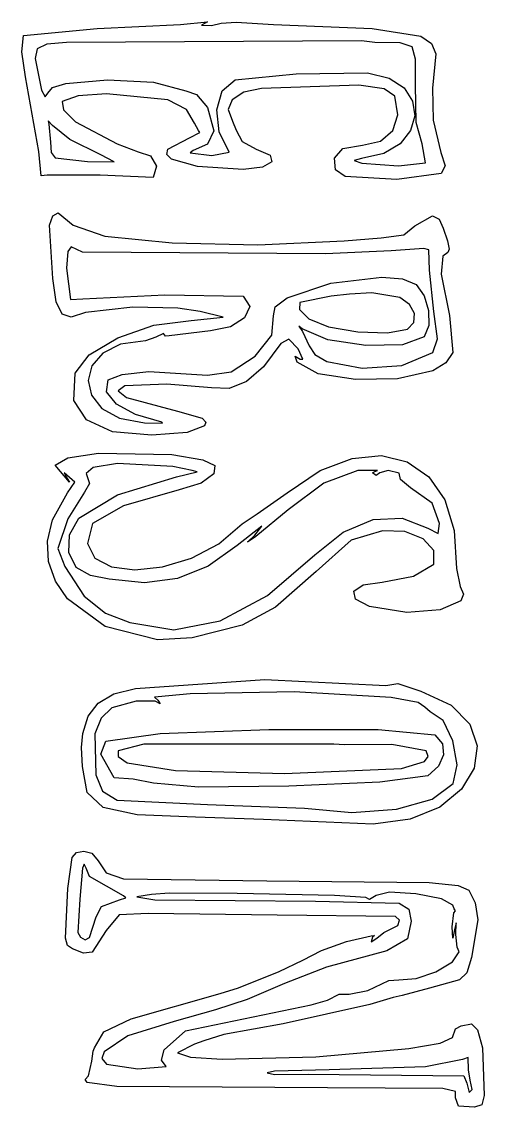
# Model space of a CAD drawing. Header units: centimetres. Extents: x -15 to 4, y -18.3 to 11.
# Drawn here: x -10.891 to -9.525, y 1.219 to 4.421 of the extents above; entities that cross this region are included whole.
import ezdxf

# ---------------------------------------------------------------- set-up
doc = ezdxf.new("R2010")
doc.units = ezdxf.units.CM
doc.header["$MEASUREMENT"] = 0
doc.layers.add('digfab課題 v2_Sketch1', color=7, linetype='Continuous')

msp = doc.modelspace()

# ---------------------------------------------------------------- linework, layer by layer
at = {"layer": 'digfab課題 v2_Sketch1'}
for p, q in [((-10.4223, 4.4133), (-10.342, 4.4213)), ((-10.342, 4.4213), (-10.3491, 4.4168)), ((-10.3015, 4.4166), (-10.2576, 4.4197)), ((-10.2576, 4.4197), (-10.1478, 4.4134)), ((-10.8852, 4.3804), (-10.6675, 4.4008)), ((-10.6675, 4.4008), (-10.4223, 4.4133)), ((-10.3491, 4.4168), (-10.3601, 4.4115)), ((-10.3601, 4.4115), (-10.3308, 4.4098)), ((-10.3308, 4.4098), (-10.3015, 4.4166)), ((-10.1478, 4.4134), (-9.8563, 4.4012)), ((-9.8563, 4.4012), (-9.7121, 4.3784)), ((-10.8906, 4.3328), (-10.8852, 4.3804)), ((-10.8852, 4.3804), (-10.8852, 4.3804)), ((-10.758, 4.3603), (-10.8165, 4.3546)), ((-9.8879, 4.3647), (-10.758, 4.3603)), ((-9.8477, 4.3597), (-9.8879, 4.3647)), ((-9.7732, 4.3585), (-9.8477, 4.3597)), ((-9.738, 4.3472), (-9.7732, 4.3585)), ((-9.7121, 4.3784), (-9.6806, 4.3571)), ((-9.6806, 4.3571), (-9.6682, 4.3261)), ((-10.8794, 4.259), (-10.8906, 4.3328)), ((-10.8449, 4.3417), (-10.8504, 4.3128)), ((-10.8165, 4.3546), (-10.8449, 4.3417)), ((-9.7277, 4.3111), (-9.738, 4.3472)), ((-9.6682, 4.3261), (-9.6778, 4.2257)), ((-10.8504, 4.3128), (-10.8403, 4.259)), ((-9.7282, 4.2352), (-9.7277, 4.3111)), ((-10.2608, 4.2502), (-10.0803, 4.2674)), ((-10.0803, 4.2674), (-9.8702, 4.2704)), ((-9.8702, 4.2704), (-9.8063, 4.2552)), ((-10.8402, 4.0388), (-10.8794, 4.259)), ((-10.8403, 4.259), (-10.8403, 4.259)), ((-10.8403, 4.259), (-10.8317, 4.2197)), ((-10.7994, 4.2269), (-10.7606, 4.239)), ((-10.7606, 4.239), (-10.6378, 4.25)), ((-10.6378, 4.25), (-10.5011, 4.2429)), ((-10.5011, 4.2429), (-10.4061, 4.2169)), ((-10.2985, 4.2175), (-10.2608, 4.2502)), ((-9.8956, 4.2339), (-10.1828, 4.2244)), ((-9.8202, 4.2232), (-9.8956, 4.2339)), ((-9.8063, 4.2552), (-9.762, 4.2259)), ((-9.7264, 4.1235), (-9.7282, 4.2352)), ((-10.8317, 4.2197), (-10.8211, 4.1996)), ((-10.8211, 4.1996), (-10.8139, 4.2107)), ((-10.8139, 4.2107), (-10.7994, 4.2269)), ((-10.724, 4.2024), (-10.7712, 4.1858)), ((-10.6403, 4.209), (-10.724, 4.2024)), ((-10.4589, 4.1908), (-10.6403, 4.209)), ((-10.4061, 4.2169), (-10.3746, 4.2065)), ((-10.3746, 4.2065), (-10.3418, 4.1684)), ((-10.3146, 4.1617), (-10.2985, 4.2175)), ((-10.2352, 4.2132), (-10.2689, 4.1913)), ((-10.1828, 4.2244), (-10.2352, 4.2132)), ((-9.7888, 4.2019), (-9.8202, 4.2232)), ((-9.7801, 4.1464), (-9.7888, 4.2019)), ((-9.762, 4.2259), (-9.7369, 4.187)), ((-9.6778, 4.2257), (-9.6759, 4.1306)), ((-10.7712, 4.1858), (-10.7676, 4.1609)), ((-10.4041, 4.1627), (-10.4589, 4.1908)), ((-10.3418, 4.1684), (-10.3235, 4.0997)), ((-10.2689, 4.1913), (-10.2808, 4.162)), ((-9.7369, 4.187), (-9.7306, 4.1435)), ((-10.7676, 4.1609), (-10.7316, 4.1258)), ((-10.3806, 4.1222), (-10.4041, 4.1627)), ((-10.308, 4.0967), (-10.3146, 4.1617)), ((-10.2808, 4.162), (-10.2683, 4.1283)), ((-9.7954, 4.1004), (-9.7801, 4.1464)), ((-9.7306, 4.1435), (-9.743, 4.1)), ((-10.8121, 4.129), (-10.8107, 4.1188)), ((-10.7996, 4.1148), (-10.8121, 4.129)), ((-10.8107, 4.1188), (-10.8054, 4.0656)), ((-10.749, 4.0739), (-10.7996, 4.1148)), ((-10.7316, 4.1258), (-10.6089, 4.0608)), ((-10.3687, 4.1), (-10.3806, 4.1222)), ((-10.3643, 4.0942), (-10.3687, 4.1)), ((-10.3235, 4.0997), (-10.3421, 4.0596)), ((-10.2683, 4.1283), (-10.2576, 4.1011)), ((-10.2576, 4.1011), (-10.2401, 4.0678)), ((-9.8312, 4.0688), (-9.7954, 4.1004)), ((-9.743, 4.1), (-9.7735, 4.0614)), ((-9.7088, 4.0611), (-9.7264, 4.1235)), ((-9.6759, 4.1306), (-9.6531, 4.0359)), ((-10.6569, 4.0288), (-10.749, 4.0739)), ((-10.459, 4.0453), (-10.3949, 4.0789)), ((-10.3949, 4.0789), (-10.3643, 4.0942)), ((-10.2778, 4.0361), (-10.308, 4.0967)), ((-10.2401, 4.0678), (-10.1986, 4.0454)), ((-9.8843, 4.0568), (-9.8312, 4.0688)), ((-10.8333, 3.9666), (-10.8402, 4.0388)), ((-10.8054, 4.0656), (-10.8054, 4.0656)), ((-10.8054, 4.0656), (-10.8036, 4.0357)), ((-10.8036, 4.0357), (-10.7919, 4.0198)), ((-10.6089, 4.0608), (-10.5467, 4.0376)), ((-10.5467, 4.0376), (-10.5101, 4.0252)), ((-10.4626, 4.0296), (-10.459, 4.0453)), ((-10.3843, 4.0418), (-10.393, 4.0342)), ((-10.3421, 4.0596), (-10.3843, 4.0418)), ((-10.3294, 4.0267), (-10.2778, 4.0361)), ((-10.1986, 4.0454), (-10.157, 4.0275)), ((-9.9675, 4.0184), (-9.9431, 4.047)), ((-9.9431, 4.047), (-9.8843, 4.0568)), ((-9.7735, 4.0614), (-9.8219, 4.0323)), ((-9.6983, 4.0054), (-9.7088, 4.0611)), ((-9.6531, 4.0359), (-9.6408, 3.9962)), ((-10.7919, 4.0198), (-10.6968, 4.0089)), ((-10.6968, 4.0089), (-10.6177, 4.0078)), ((-10.6177, 4.0078), (-10.6569, 4.0288)), ((-10.5101, 4.0252), (-10.4923, 3.9952)), ((-10.4485, 4.0153), (-10.4626, 4.0296)), ((-10.3716, 3.9938), (-10.4485, 4.0153)), ((-10.393, 4.0342), (-10.3294, 4.0267)), ((-10.1518, 4.0079), (-10.1795, 3.992)), ((-10.157, 4.0275), (-10.1518, 4.0079)), ((-9.9642, 3.9848), (-9.9675, 4.0184)), ((-9.8879, 4.0175), (-9.9088, 4.0116)), ((-9.9088, 4.0116), (-9.8866, 4.0039)), ((-9.8219, 4.0323), (-9.8879, 4.0175)), ((-9.8866, 4.0039), (-9.7785, 3.9958)), ((-9.7785, 3.9958), (-9.6983, 4.0054)), ((-10.4923, 3.9952), (-10.5028, 3.962)), ((-10.2364, 3.9855), (-10.3716, 3.9938)), ((-10.1795, 3.992), (-10.2364, 3.9855)), ((-9.9354, 3.9643), (-9.9642, 3.9848)), ((-9.6523, 3.9735), (-9.783, 3.9559)), ((-9.6408, 3.9962), (-9.6523, 3.9735)), ((-10.8158, 3.9681), (-10.8333, 3.9666)), ((-10.6587, 3.9684), (-10.8158, 3.9681)), ((-10.5028, 3.962), (-10.6587, 3.9684)), ((-9.783, 3.9559), (-9.9354, 3.9643)), ((-10.809, 3.8207), (-10.7992, 3.8483)), ((-10.7992, 3.8483), (-10.7826, 3.8576)), ((-10.7826, 3.8576), (-10.7389, 3.8211)), ((-9.7306, 3.8188), (-9.6783, 3.8485)), ((-9.6783, 3.8485), (-9.6587, 3.8384)), ((-10.809, 3.8207), (-10.809, 3.8207)), ((-10.799, 3.6634), (-10.809, 3.8207)), ((-10.7389, 3.8211), (-10.6456, 3.789)), ((-9.7629, 3.7924), (-9.7306, 3.8188)), ((-9.6587, 3.8384), (-9.6463, 3.8119)), ((-9.6463, 3.8119), (-9.6335, 3.7751)), ((-10.6456, 3.789), (-10.4465, 3.7686)), ((-9.9392, 3.7748), (-9.8298, 3.7838)), ((-9.8298, 3.7838), (-9.7629, 3.7924)), ((-10.7445, 3.7572), (-10.7544, 3.7429)), ((-10.7109, 3.7416), (-10.7445, 3.7572)), ((-10.4465, 3.7686), (-10.1937, 3.7629)), ((-10.1937, 3.7629), (-9.9392, 3.7748)), ((-9.7031, 3.7525), (-9.8001, 3.7456)), ((-9.6888, 3.7483), (-9.7031, 3.7525)), ((-9.6865, 3.6883), (-9.6888, 3.7483)), ((-9.6335, 3.7751), (-9.6287, 3.7502)), ((-9.6287, 3.7502), (-9.6331, 3.7407)), ((-10.7544, 3.7429), (-10.7583, 3.6939)), ((-9.9941, 3.7369), (-10.7109, 3.7416)), ((-9.8001, 3.7456), (-9.9941, 3.7369)), ((-9.6477, 3.7295), (-9.6523, 3.6766)), ((-9.6331, 3.7407), (-9.6477, 3.7295)), ((-10.7583, 3.6939), (-10.7466, 3.6021)), ((-9.6743, 3.566), (-9.6865, 3.6883)), ((-10.7884, 3.5953), (-10.799, 3.6634)), ((-9.9779, 3.6496), (-9.828, 3.6678)), ((-9.828, 3.6678), (-9.7667, 3.6629)), ((-9.7667, 3.6629), (-9.7262, 3.646)), ((-9.6523, 3.6766), (-9.6273, 3.5548)), ((-10.1072, 3.6065), (-9.9779, 3.6496)), ((-9.857, 3.6216), (-9.923, 3.6176)), ((-9.7746, 3.6077), (-9.857, 3.6216)), ((-9.7262, 3.646), (-9.7023, 3.6128)), ((-10.7715, 3.5588), (-10.7884, 3.5953)), ((-10.7466, 3.6021), (-10.71, 3.604)), ((-10.7466, 3.6021), (-10.7466, 3.6021)), ((-10.71, 3.604), (-10.4677, 3.616)), ((-10.4677, 3.616), (-10.2364, 3.6115)), ((-10.2364, 3.6115), (-10.217, 3.5814)), ((-10.1426, 3.5803), (-10.1072, 3.6065)), ((-10.0694, 3.5928), (-10.0709, 3.5726)), ((-9.9773, 3.6113), (-10.0694, 3.5928)), ((-9.923, 3.6176), (-9.9773, 3.6113)), ((-9.7455, 3.5875), (-9.7746, 3.6077)), ((-9.731, 3.5609), (-9.7455, 3.5875)), ((-9.7023, 3.6128), (-9.6894, 3.5691)), ((-10.7442, 3.5497), (-10.7715, 3.5588)), ((-10.7027, 3.5639), (-10.7442, 3.5497)), ((-10.5626, 3.5792), (-10.7027, 3.5639)), ((-10.4296, 3.576), (-10.5626, 3.5792)), ((-10.3637, 3.5659), (-10.4296, 3.576)), ((-10.2959, 3.5498), (-10.3637, 3.5659)), ((-10.217, 3.5814), (-10.2327, 3.548)), ((-10.1471, 3.5535), (-10.1426, 3.5803)), ((-10.0709, 3.5726), (-10.0432, 3.5446)), ((-9.7327, 3.5342), (-9.731, 3.5609)), ((-9.6894, 3.5691), (-9.689, 3.5254)), ((-9.6632, 3.4854), (-9.6743, 3.566)), ((-10.6072, 3.489), (-10.5005, 3.5257)), ((-10.5005, 3.5257), (-10.3899, 3.5403)), ((-10.3899, 3.5403), (-10.2959, 3.5498)), ((-10.2327, 3.548), (-10.2746, 3.5207)), ((-10.1519, 3.4965), (-10.1471, 3.5535)), ((-10.063, 3.5157), (-10.0727, 3.5231)), ((-10.0727, 3.5231), (-10.0619, 3.5076)), ((-10.0432, 3.5446), (-9.9851, 3.5214)), ((-10.0432, 3.5446), (-10.0432, 3.5446)), ((-9.7522, 3.5138), (-9.7327, 3.5342)), ((-9.689, 3.5254), (-9.7026, 3.4917)), ((-9.6273, 3.5548), (-9.6183, 3.4451)), ((-10.495, 3.4909), (-10.5248, 3.4799)), ((-10.4719, 3.5018), (-10.495, 3.4909)), ((-10.4666, 3.4941), (-10.4719, 3.5018)), ((-10.4557, 3.4946), (-10.4666, 3.4941)), ((-10.3337, 3.509), (-10.4557, 3.4946)), ((-10.2746, 3.5207), (-10.3337, 3.509)), ((-10.2012, 3.4348), (-10.1519, 3.4965)), ((-9.9867, 3.483), (-10.063, 3.5157)), ((-10.0619, 3.5076), (-10.0417, 3.4653)), ((-9.9851, 3.5214), (-9.8983, 3.5066)), ((-9.8983, 3.5066), (-9.8112, 3.503)), ((-9.8112, 3.503), (-9.7522, 3.5138)), ((-9.7026, 3.4917), (-9.7669, 3.4683)), ((-10.691, 3.439), (-10.6072, 3.489)), ((-10.5985, 3.4699), (-10.6513, 3.4436)), ((-10.5248, 3.4799), (-10.5985, 3.4699)), ((-10.1253, 3.4721), (-10.1767, 3.4034)), ((-10.102, 3.4849), (-10.1253, 3.4721)), ((-10.0747, 3.4558), (-10.102, 3.4849)), ((-10.0417, 3.4653), (-10.0249, 3.4392)), ((-9.8748, 3.4663), (-9.9867, 3.483)), ((-9.7669, 3.4683), (-9.8748, 3.4663)), ((-9.6768, 3.4452), (-9.6632, 3.4854)), ((-10.733, 3.3844), (-10.691, 3.439)), ((-10.6513, 3.4436), (-10.6834, 3.4062)), ((-10.2721, 3.3886), (-10.2012, 3.4348)), ((-10.0836, 3.4343), (-10.0687, 3.4259)), ((-10.0778, 3.4165), (-10.0836, 3.4343)), ((-10.0605, 3.4254), (-10.0747, 3.4558)), ((-10.0249, 3.4392), (-9.9899, 3.4193)), ((-9.7682, 3.4071), (-9.6768, 3.4452)), ((-9.6183, 3.4451), (-9.6383, 3.4147)), ((-10.6834, 3.4062), (-10.6945, 3.363)), ((-10.1767, 3.4034), (-10.2269, 3.3594)), ((-10.0153, 3.3822), (-10.0778, 3.4165)), ((-10.0687, 3.4259), (-10.0605, 3.4254)), ((-9.9899, 3.4193), (-9.8857, 3.3991)), ((-9.8857, 3.3991), (-9.7682, 3.4071)), ((-9.6383, 3.4147), (-9.6772, 3.3918)), ((-10.7369, 3.3042), (-10.733, 3.3844)), ((-10.6945, 3.363), (-10.6846, 3.3193)), ((-10.6399, 3.3292), (-10.635, 3.3644)), ((-10.635, 3.3644), (-10.5939, 3.381)), ((-10.5939, 3.381), (-10.5154, 3.3897)), ((-10.5154, 3.3897), (-10.342, 3.3785)), ((-10.342, 3.3785), (-10.2721, 3.3886)), ((-9.905, 3.3653), (-10.0153, 3.3822)), ((-9.7808, 3.3678), (-9.905, 3.3653)), ((-9.6772, 3.3918), (-9.7808, 3.3678)), ((-10.5863, 3.3467), (-10.6062, 3.3322)), ((-10.6062, 3.3322), (-10.5813, 3.3122)), ((-10.4624, 3.3525), (-10.5863, 3.3467)), ((-10.3308, 3.3408), (-10.4624, 3.3525)), ((-10.2777, 3.3389), (-10.3308, 3.3408)), ((-10.2269, 3.3594), (-10.2777, 3.3389)), ((-10.6998, 3.2464), (-10.7369, 3.3042)), ((-10.6846, 3.3193), (-10.6536, 3.2804)), ((-10.6112, 3.2934), (-10.6399, 3.3292)), ((-10.5813, 3.3122), (-10.4311, 3.2724)), ((-10.6536, 3.2804), (-10.6015, 3.2516)), ((-10.5549, 3.2621), (-10.6112, 3.2934)), ((-10.4311, 3.2724), (-10.3581, 3.2519)), ((-10.6226, 3.2117), (-10.6998, 3.2464)), ((-10.6015, 3.2516), (-10.5282, 3.2381)), ((-10.4772, 3.2401), (-10.5549, 3.2621)), ((-10.5282, 3.2381), (-10.4753, 3.2367)), ((-10.4753, 3.2367), (-10.4772, 3.2401)), ((-10.3581, 3.2519), (-10.3467, 3.2404)), ((-10.3467, 3.2404), (-10.3509, 3.2289)), ((-10.5065, 3.2011), (-10.6226, 3.2117)), ((-10.4026, 3.2098), (-10.5065, 3.2011)), ((-10.3509, 3.2289), (-10.4026, 3.2098)), ((-10.7546, 3.1342), (-10.6638, 3.1486)), ((-10.6638, 3.1486), (-10.4479, 3.1446)), ((-10.4479, 3.1446), (-10.3564, 3.1286)), ((-9.9154, 3.1331), (-9.8289, 3.1413)), ((-9.8289, 3.1413), (-9.7525, 3.1228)), ((-10.7919, 3.1127), (-10.7546, 3.1342)), ((-10.75, 3.0633), (-10.7919, 3.1127)), ((-10.6081, 3.1177), (-10.6792, 3.1064)), ((-10.4445, 3.1087), (-10.6081, 3.1177)), ((-10.387, 3.0978), (-10.4445, 3.1087)), ((-10.3564, 3.1286), (-10.3203, 3.1124)), ((-10.3203, 3.1124), (-10.3239, 3.087)), ((-10.0092, 3.0969), (-9.9154, 3.1331)), ((-9.7525, 3.1228), (-9.6892, 3.0789)), ((-10.765, 3.0901), (-10.7595, 3.0789)), ((-10.7334, 3.063), (-10.765, 3.0901)), ((-10.7595, 3.0789), (-10.75, 3.0633)), ((-10.6792, 3.1064), (-10.7005, 3.0881)), ((-10.7005, 3.0881), (-10.6902, 3.0588)), ((-10.6081, 3.0258), (-10.4336, 3.0785)), ((-10.4336, 3.0785), (-10.3722, 3.0932)), ((-10.3722, 3.0932), (-10.387, 3.0978)), ((-10.3239, 3.087), (-10.3611, 3.0602)), ((-10.1073, 3.0313), (-10.0092, 3.0969)), ((-9.8983, 3.0969), (-9.9987, 3.0597)), ((-9.8404, 3.0973), (-9.8983, 3.0969)), ((-9.855, 3.0907), (-9.8477, 3.094)), ((-9.844, 3.0828), (-9.855, 3.0907)), ((-9.8477, 3.094), (-9.8404, 3.0973)), ((-9.833, 3.0903), (-9.844, 3.0828)), ((-9.8086, 3.0976), (-9.833, 3.0903)), ((-9.7765, 3.0894), (-9.8086, 3.0976)), ((-9.7722, 3.0707), (-9.7765, 3.0894)), ((-9.6892, 3.0789), (-9.642, 3.0109)), ((-10.7559, 3.0317), (-10.7334, 3.063)), ((-10.6902, 3.0588), (-10.7048, 3.0334)), ((-10.3611, 3.0602), (-10.4258, 3.0399)), ((-9.9987, 3.0597), (-10.1044, 2.9809)), ((-9.7432, 3.0461), (-9.7722, 3.0707)), ((-9.6794, 3.0006), (-9.7432, 3.0461)), ((-10.7993, 2.9517), (-10.7559, 3.0317)), ((-10.7048, 3.0334), (-10.7544, 2.9547)), ((-10.7217, 2.9565), (-10.6081, 3.0258)), ((-10.4258, 3.0399), (-10.5904, 2.9928)), ((-10.1958, 2.9698), (-10.1073, 3.0313)), ((-9.642, 3.0109), (-9.6137, 2.9202)), ((-10.5904, 2.9928), (-10.6819, 2.9409)), ((-10.1044, 2.9809), (-10.199, 2.9023)), ((-9.6574, 2.9405), (-9.6794, 3.0006)), ((-10.8145, 2.8893), (-10.7993, 2.9517)), ((-10.7993, 2.9517), (-10.7993, 2.9517)), ((-10.7544, 2.9547), (-10.7841, 2.8675)), ((-10.7495, 2.9073), (-10.7217, 2.9565)), ((-10.2397, 2.9399), (-10.1958, 2.9698)), ((-9.9417, 2.9158), (-9.8532, 2.9525)), ((-9.8532, 2.9525), (-9.7675, 2.957)), ((-9.7675, 2.957), (-9.6921, 2.9276)), ((-10.6819, 2.9409), (-10.6966, 2.8815)), ((-10.3084, 2.8806), (-10.2397, 2.9399)), ((-10.1813, 2.9329), (-10.2545, 2.8756)), ((-10.2027, 2.9064), (-10.1813, 2.9329)), ((-10.0254, 2.8488), (-9.9417, 2.9158)), ((-9.826, 2.9198), (-9.9178, 2.8919)), ((-9.76, 2.9178), (-9.826, 2.9198)), ((-9.7057, 2.8961), (-9.76, 2.9178)), ((-9.6921, 2.9276), (-9.6617, 2.9111)), ((-9.6617, 2.9111), (-9.6574, 2.9405)), ((-9.6137, 2.9202), (-9.6075, 2.808)), ((-10.8112, 2.8285), (-10.8145, 2.8893)), ((-10.7515, 2.8552), (-10.7495, 2.9073)), ((-10.2242, 2.8862), (-10.2027, 2.9064)), ((-10.199, 2.9023), (-10.2242, 2.8862)), ((-9.9178, 2.8919), (-10.0215, 2.7993)), ((-9.6737, 2.8615), (-9.7057, 2.8961)), ((-10.7841, 2.8675), (-10.7635, 2.8138)), ((-10.7301, 2.8115), (-10.7515, 2.8552)), ((-10.6966, 2.8815), (-10.6752, 2.8389)), ((-10.3895, 2.8383), (-10.3084, 2.8806)), ((-10.2545, 2.8756), (-10.3398, 2.815)), ((-9.6744, 2.8207), (-9.6737, 2.8615)), ((-10.7908, 2.771), (-10.8112, 2.8285)), ((-10.6752, 2.8389), (-10.6257, 2.8133)), ((-10.4747, 2.813), (-10.3895, 2.8383)), ((-10.1651, 2.7284), (-10.0254, 2.8488)), ((-9.7337, 2.7856), (-9.6744, 2.8207)), ((-10.7635, 2.8138), (-10.7635, 2.8138)), ((-10.7635, 2.8138), (-10.7059, 2.7263)), ((-10.6875, 2.7877), (-10.7301, 2.8115)), ((-10.6322, 2.7763), (-10.6875, 2.7877)), ((-10.6257, 2.8133), (-10.5562, 2.8047)), ((-10.5562, 2.8047), (-10.4747, 2.813)), ((-10.3398, 2.815), (-10.4308, 2.7784)), ((-10.0215, 2.7993), (-10.1416, 2.6937)), ((-9.6075, 2.808), (-9.5967, 2.755)), ((-10.7551, 2.7187), (-10.7908, 2.771)), ((-10.5281, 2.7655), (-10.6322, 2.7763)), ((-10.4308, 2.7784), (-10.5281, 2.7655)), ((-9.9099, 2.7411), (-9.8826, 2.7602)), ((-9.8826, 2.7602), (-9.8267, 2.7682)), ((-9.8267, 2.7682), (-9.7337, 2.7856)), ((-9.5967, 2.755), (-9.5864, 2.7326)), ((-10.7059, 2.7263), (-10.6428, 2.676)), ((-10.3052, 2.654), (-10.1651, 2.7284)), ((-9.9049, 2.7174), (-9.9099, 2.7411)), ((-9.5864, 2.7326), (-9.5948, 2.7132)), ((-10.6438, 2.6371), (-10.7551, 2.7187)), ((-10.1416, 2.6937), (-10.2402, 2.641)), ((-9.8641, 2.6961), (-9.9049, 2.7174)), ((-9.7535, 2.6783), (-9.8641, 2.6961)), ((-9.5948, 2.7132), (-9.6554, 2.6858)), ((-10.6428, 2.676), (-10.571, 2.6493)), ((-9.6554, 2.6858), (-9.7535, 2.6783)), ((-10.4901, 2.598), (-10.6438, 2.6371)), ((-10.571, 2.6493), (-10.4418, 2.6272)), ((-10.4418, 2.6272), (-10.3052, 2.654)), ((-10.2402, 2.641), (-10.3877, 2.6037)), ((-10.3877, 2.6037), (-10.4901, 2.598)), ((-10.5551, 2.4545), (-10.1726, 2.4812)), ((-10.1726, 2.4812), (-9.8155, 2.4634)), ((-9.8155, 2.4634), (-9.7921, 2.4674)), ((-9.7921, 2.4674), (-9.7804, 2.4691)), ((-9.7804, 2.4691), (-9.7123, 2.4466)), ((-10.6645, 2.4111), (-10.6183, 2.4381)), ((-10.6183, 2.4381), (-10.5551, 2.4545)), ((-10.393, 2.4387), (-10.4881, 2.4301)), ((-10.086, 2.4439), (-10.393, 2.4387)), ((-9.8001, 2.4275), (-10.086, 2.4439)), ((-9.7123, 2.4466), (-9.6226, 2.405)), ((-10.6949, 2.3725), (-10.6645, 2.4111)), ((-10.5527, 2.417), (-10.6247, 2.3967)), ((-10.4971, 2.4169), (-10.5527, 2.417)), ((-10.4881, 2.4301), (-10.499, 2.4288)), ((-10.499, 2.4288), (-10.4886, 2.4194)), ((-10.4816, 2.4086), (-10.4971, 2.4169)), ((-10.4886, 2.4194), (-10.4816, 2.4086)), ((-9.7206, 2.4132), (-9.8001, 2.4275)), ((-9.7001, 2.3987), (-9.7206, 2.4132)), ((-9.6226, 2.405), (-9.5679, 2.3493)), ((-10.7106, 2.3213), (-10.6949, 2.3725)), ((-10.6247, 2.3967), (-10.6557, 2.3671)), ((-9.6845, 2.3858), (-9.7001, 2.3987)), ((-9.6466, 2.3595), (-9.6845, 2.3858)), ((-10.6557, 2.3671), (-10.6747, 2.3207)), ((-9.6178, 2.2995), (-9.6466, 2.3595)), ((-9.5679, 2.3493), (-9.5461, 2.2853)), ((-10.7141, 2.2805), (-10.7106, 2.3213)), ((-10.7106, 2.3213), (-10.7106, 2.3213)), ((-10.6747, 2.3207), (-10.6715, 2.1999)), ((-10.6419, 2.2993), (-10.4818, 2.321)), ((-10.4818, 2.321), (-10.161, 2.3332)), ((-10.161, 2.3332), (-9.8379, 2.3329)), ((-9.8379, 2.3329), (-9.6708, 2.3172)), ((-9.6708, 2.3172), (-9.6489, 2.2909)), ((-10.7107, 2.2244), (-10.7141, 2.2805)), ((-10.6566, 2.2603), (-10.6419, 2.2993)), ((-10.6419, 2.2993), (-10.6419, 2.2993)), ((-10.5305, 2.2898), (-10.6063, 2.27)), ((-9.969, 2.2897), (-10.5305, 2.2898)), ((-9.9375, 2.2878), (-9.969, 2.2897)), ((-9.7978, 2.2889), (-9.9375, 2.2878)), ((-9.6966, 2.27), (-9.7978, 2.2889)), ((-9.6489, 2.2909), (-9.6457, 2.2583)), ((-9.6055, 2.2295), (-9.6178, 2.2995)), ((-9.5461, 2.2853), (-9.5549, 2.2192)), ((-10.6175, 2.1907), (-10.6566, 2.2603)), ((-10.6063, 2.27), (-10.606, 2.2539)), ((-10.606, 2.2539), (-10.5792, 2.2349)), ((-9.7012, 2.2391), (-9.6912, 2.2532)), ((-9.6912, 2.2532), (-9.6966, 2.27)), ((-9.6457, 2.2583), (-9.6603, 2.2251)), ((-10.6974, 2.1478), (-10.7107, 2.2244)), ((-10.5792, 2.2349), (-10.5792, 2.2349)), ((-10.5792, 2.2349), (-10.4369, 2.212)), ((-10.4369, 2.212), (-10.1148, 2.2036)), ((-10.1148, 2.2036), (-9.7696, 2.2182)), ((-9.7696, 2.2182), (-9.7012, 2.2391)), ((-9.6603, 2.2251), (-9.6917, 2.197)), ((-9.6172, 2.1735), (-9.6055, 2.2295)), ((-9.5549, 2.2192), (-9.5922, 2.1569)), ((-10.6715, 2.1999), (-10.6523, 2.1512)), ((-10.6715, 2.1999), (-10.6715, 2.1999)), ((-10.5619, 2.1868), (-10.6175, 2.1907)), ((-10.5011, 2.1749), (-10.5619, 2.1868)), ((-9.8335, 2.1782), (-10.1024, 2.1659)), ((-9.6917, 2.197), (-9.8335, 2.1782)), ((-10.6499, 2.103), (-10.6974, 2.1478)), ((-10.6523, 2.1512), (-10.6091, 2.1251)), ((-10.3684, 2.1636), (-10.5011, 2.1749)), ((-10.1024, 2.1659), (-10.3684, 2.1636)), ((-9.6789, 2.1279), (-9.6172, 2.1735)), ((-9.5922, 2.1569), (-9.6559, 2.1046)), ((-10.6091, 2.1251), (-10.3418, 2.112)), ((-9.7844, 2.0986), (-9.6789, 2.1279)), ((-10.5494, 2.0815), (-10.6499, 2.103)), ((-10.3418, 2.112), (-10.0563, 2.1009)), ((-10.0563, 2.1009), (-9.9161, 2.0886)), ((-9.9161, 2.0886), (-9.7844, 2.0986)), ((-9.6559, 2.1046), (-9.7437, 2.0683)), ((-10.3773, 2.075), (-10.5494, 2.0815)), ((-10.1769, 2.0676), (-10.3773, 2.075)), ((-9.8535, 2.054), (-10.1769, 2.0676)), ((-9.7437, 2.0683), (-9.8535, 2.054)), ((-10.7547, 1.8642), (-10.7419, 1.9558)), ((-10.7419, 1.9558), (-10.7287, 1.9707)), ((-10.7287, 1.9707), (-10.7069, 1.9741)), ((-10.7069, 1.9741), (-10.6837, 1.9688)), ((-10.6837, 1.9688), (-10.6649, 1.946)), ((-10.7115, 1.9243), (-10.7192, 1.833)), ((-10.7063, 1.9356), (-10.7115, 1.9243)), ((-10.7001, 1.9246), (-10.7063, 1.9356)), ((-10.6901, 1.8994), (-10.7001, 1.9246)), ((-10.6649, 1.946), (-10.6414, 1.9102)), ((-10.5906, 1.8422), (-10.6901, 1.8994)), ((-10.6414, 1.9102), (-10.5902, 1.8931)), ((-10.5902, 1.8931), (-10.1671, 1.887)), ((-10.7612, 1.7178), (-10.7547, 1.8642)), ((-10.7547, 1.8642), (-10.7547, 1.8642)), ((-10.1671, 1.887), (-9.6877, 1.8815)), ((-9.6877, 1.8815), (-9.6019, 1.8731)), ((-9.6019, 1.8731), (-9.5708, 1.8588)), ((-9.5708, 1.8588), (-9.5516, 1.8217)), ((-10.7192, 1.833), (-10.7246, 1.734)), ((-10.6551, 1.8107), (-10.6016, 1.8305)), ((-10.6016, 1.8305), (-10.5835, 1.8369)), ((-10.5835, 1.8369), (-10.5906, 1.8422)), ((-10.5077, 1.846), (-10.5504, 1.8397)), ((-10.5504, 1.8397), (-10.4973, 1.8305)), ((-10.4556, 1.8502), (-10.5077, 1.846)), ((-10.4973, 1.8305), (-10.0234, 1.8269)), ((-10.2549, 1.8499), (-10.4556, 1.8502)), ((-9.9672, 1.8435), (-10.2549, 1.8499)), ((-10.0234, 1.8269), (-9.7764, 1.8211)), ((-9.8743, 1.8376), (-9.9672, 1.8435)), ((-9.8635, 1.8317), (-9.8743, 1.8376)), ((-9.8446, 1.844), (-9.8635, 1.8317)), ((-9.805, 1.8537), (-9.8446, 1.844)), ((-9.7271, 1.8486), (-9.805, 1.8537)), ((-9.6513, 1.8339), (-9.7271, 1.8486)), ((-9.6181, 1.8148), (-9.6513, 1.8339)), ((-10.6707, 1.7805), (-10.6551, 1.8107)), ((-9.7764, 1.8211), (-9.7479, 1.8037)), ((-9.7479, 1.8037), (-9.7413, 1.768)), ((-9.6144, 1.8039), (-9.6181, 1.8148)), ((-9.6153, 1.7924), (-9.6098, 1.798)), ((-9.6098, 1.798), (-9.6144, 1.8039)), ((-9.5516, 1.8217), (-9.5437, 1.7713)), ((-10.6901, 1.7201), (-10.6707, 1.7805)), ((-10.603, 1.7869), (-10.6415, 1.7398)), ((-10.5174, 1.7906), (-10.603, 1.7869)), ((-10.1368, 1.7857), (-10.5174, 1.7906)), ((-9.7873, 1.7817), (-10.1368, 1.7857)), ((-9.7752, 1.771), (-9.7873, 1.7817)), ((-9.78, 1.755), (-9.7752, 1.771)), ((-9.7413, 1.768), (-9.7518, 1.7157)), ((-9.6197, 1.7512), (-9.6153, 1.7924)), ((-9.6084, 1.7632), (-9.6129, 1.7418)), ((-9.609, 1.7286), (-9.6084, 1.7632)), ((-9.5437, 1.7713), (-9.563, 1.6603)), ((-10.7246, 1.734), (-10.7173, 1.7208)), ((-10.6415, 1.7398), (-10.6826, 1.6768)), ((-9.8423, 1.7175), (-9.8215, 1.7343)), ((-9.8215, 1.7343), (-9.78, 1.755)), ((-9.618, 1.7177), (-9.6197, 1.7512)), ((-9.6129, 1.7418), (-9.618, 1.7177)), ((-10.7551, 1.6959), (-10.7612, 1.7178)), ((-10.7173, 1.7208), (-10.7028, 1.7128)), ((-10.7173, 1.7208), (-10.7173, 1.7208)), ((-10.7028, 1.7128), (-10.6901, 1.7201)), ((-10.0054, 1.6808), (-9.9319, 1.7077)), ((-9.9319, 1.7077), (-9.8587, 1.7243)), ((-9.8548, 1.7202), (-9.8595, 1.7066)), ((-9.8595, 1.7066), (-9.8423, 1.7175)), ((-9.8587, 1.7243), (-9.8491, 1.7256)), ((-9.8491, 1.7256), (-9.8548, 1.7202)), ((-9.7518, 1.7157), (-9.8127, 1.6803)), ((-9.6049, 1.6912), (-9.609, 1.7286)), ((-10.741, 1.6858), (-10.7551, 1.6959)), ((-10.708, 1.6732), (-10.741, 1.6858)), ((-10.6826, 1.6768), (-10.708, 1.6732)), ((-10.0612, 1.6528), (-10.0054, 1.6808)), ((-9.8127, 1.6803), (-9.9904, 1.6322)), ((-9.6191, 1.6477), (-9.5989, 1.6772)), ((-9.5989, 1.6772), (-9.6049, 1.6912)), ((-10.1304, 1.6194), (-10.0612, 1.6528)), ((-9.6678, 1.6186), (-9.6191, 1.6477)), ((-9.563, 1.6603), (-9.5769, 1.6153)), ((-10.2503, 1.5707), (-10.1304, 1.6194)), ((-9.9904, 1.6322), (-10.1148, 1.5842)), ((-9.7265, 1.5983), (-9.6678, 1.6186)), ((-9.5769, 1.6153), (-9.5987, 1.5949)), ((-10.3052, 1.5547), (-10.2503, 1.5707)), ((-10.1148, 1.5842), (-10.2246, 1.5367)), ((-9.8687, 1.563), (-9.8066, 1.5928)), ((-9.8066, 1.5928), (-9.7771, 1.5952)), ((-9.7771, 1.5952), (-9.7265, 1.5983)), ((-9.6866, 1.5699), (-9.7672, 1.5488)), ((-9.5987, 1.5949), (-9.6866, 1.5699)), ((-10.5675, 1.4793), (-10.3052, 1.5547)), ((-9.9875, 1.5348), (-9.9538, 1.5529)), ((-9.9538, 1.5529), (-9.9239, 1.5527)), ((-9.9239, 1.5527), (-9.8687, 1.563)), ((-9.7938, 1.5425), (-9.8633, 1.5224)), ((-9.7672, 1.5488), (-9.7938, 1.5425)), ((-10.3183, 1.5058), (-10.4407, 1.4721)), ((-10.4075, 1.444), (-10.0362, 1.5209)), ((-10.2246, 1.5367), (-10.3183, 1.5058)), ((-9.8633, 1.5224), (-10.1185, 1.4648)), ((-10.0362, 1.5209), (-9.9875, 1.5348)), ((-10.6483, 1.4416), (-10.5675, 1.4793)), ((-10.6759, 1.3945), (-10.6483, 1.4416)), ((-10.4407, 1.4721), (-10.5769, 1.4294)), ((-10.4701, 1.3882), (-10.4075, 1.444)), ((-10.1185, 1.4648), (-10.2942, 1.4339)), ((-9.6189, 1.4245), (-9.6103, 1.4504)), ((-9.6103, 1.4504), (-9.593, 1.459)), ((-9.593, 1.459), (-9.5627, 1.4654)), ((-9.5627, 1.4654), (-9.5447, 1.4472)), ((-9.5447, 1.4472), (-9.5304, 1.394)), ((-10.5769, 1.4294), (-10.6469, 1.3828)), ((-10.3533, 1.415), (-10.3804, 1.4047)), ((-10.2942, 1.4339), (-10.3533, 1.415)), ((-9.6557, 1.4076), (-9.6189, 1.4245)), ((-10.6832, 1.3548), (-10.6797, 1.3844)), ((-10.6797, 1.3844), (-10.6759, 1.3945)), ((-10.6469, 1.3828), (-10.6539, 1.3623)), ((-10.4782, 1.3582), (-10.4701, 1.3882)), ((-10.3804, 1.4047), (-10.431, 1.3791)), ((-10.431, 1.3791), (-10.3922, 1.3664)), ((-10.0227, 1.3679), (-9.7474, 1.3918)), ((-9.7474, 1.3918), (-9.6557, 1.4076)), ((-9.5304, 1.394), (-9.525, 1.2536)), ((-10.6933, 1.3118), (-10.6832, 1.3548)), ((-10.6539, 1.3623), (-10.6405, 1.3459)), ((-10.6405, 1.3459), (-10.5474, 1.332)), ((-10.4641, 1.3392), (-10.4782, 1.3582)), ((-10.3922, 1.3664), (-10.2991, 1.3609)), ((-10.2991, 1.3609), (-10.0227, 1.3679)), ((-9.5897, 1.3601), (-9.6988, 1.3378)), ((-9.5724, 1.3656), (-9.5897, 1.3601)), ((-9.5721, 1.3297), (-9.5724, 1.3656)), ((-10.5474, 1.332), (-10.4641, 1.3392)), ((-10.5474, 1.332), (-10.5474, 1.332)), ((-10.1444, 1.325), (-10.1662, 1.3205)), ((-10.1662, 1.3205), (-10.1441, 1.315)), ((-9.9831, 1.3295), (-10.1444, 1.325)), ((-10.1441, 1.315), (-10.0453, 1.3163)), ((-10.0453, 1.3163), (-9.5854, 1.3118)), ((-10.0453, 1.3163), (-10.0453, 1.3163)), ((-9.6988, 1.3378), (-9.9831, 1.3295)), ((-9.567, 1.2984), (-9.5721, 1.3297)), ((-10.7037, 1.3004), (-10.6933, 1.3118)), ((-10.697, 1.2915), (-10.7037, 1.3004)), ((-10.6101, 1.2803), (-10.697, 1.2915)), ((-9.5854, 1.3118), (-9.5767, 1.29)), ((-9.5767, 1.29), (-9.5702, 1.2628)), ((-9.5608, 1.2714), (-9.567, 1.2984)), ((-9.988, 1.2762), (-10.6101, 1.2803)), ((-9.6473, 1.2739), (-9.988, 1.2762)), ((-9.6102, 1.265), (-9.6473, 1.2739)), ((-9.6099, 1.2469), (-9.6102, 1.265)), ((-9.5702, 1.2628), (-9.5608, 1.2714)), ((-9.525, 1.2536), (-9.5323, 1.2256)), ((-9.6009, 1.222), (-9.6099, 1.2469)), ((-9.5541, 1.2187), (-9.6009, 1.222)), ((-9.5323, 1.2256), (-9.5541, 1.2187))]:
    msp.add_line(p, q, dxfattribs=at)

doc.saveas('drawing.dxf')
